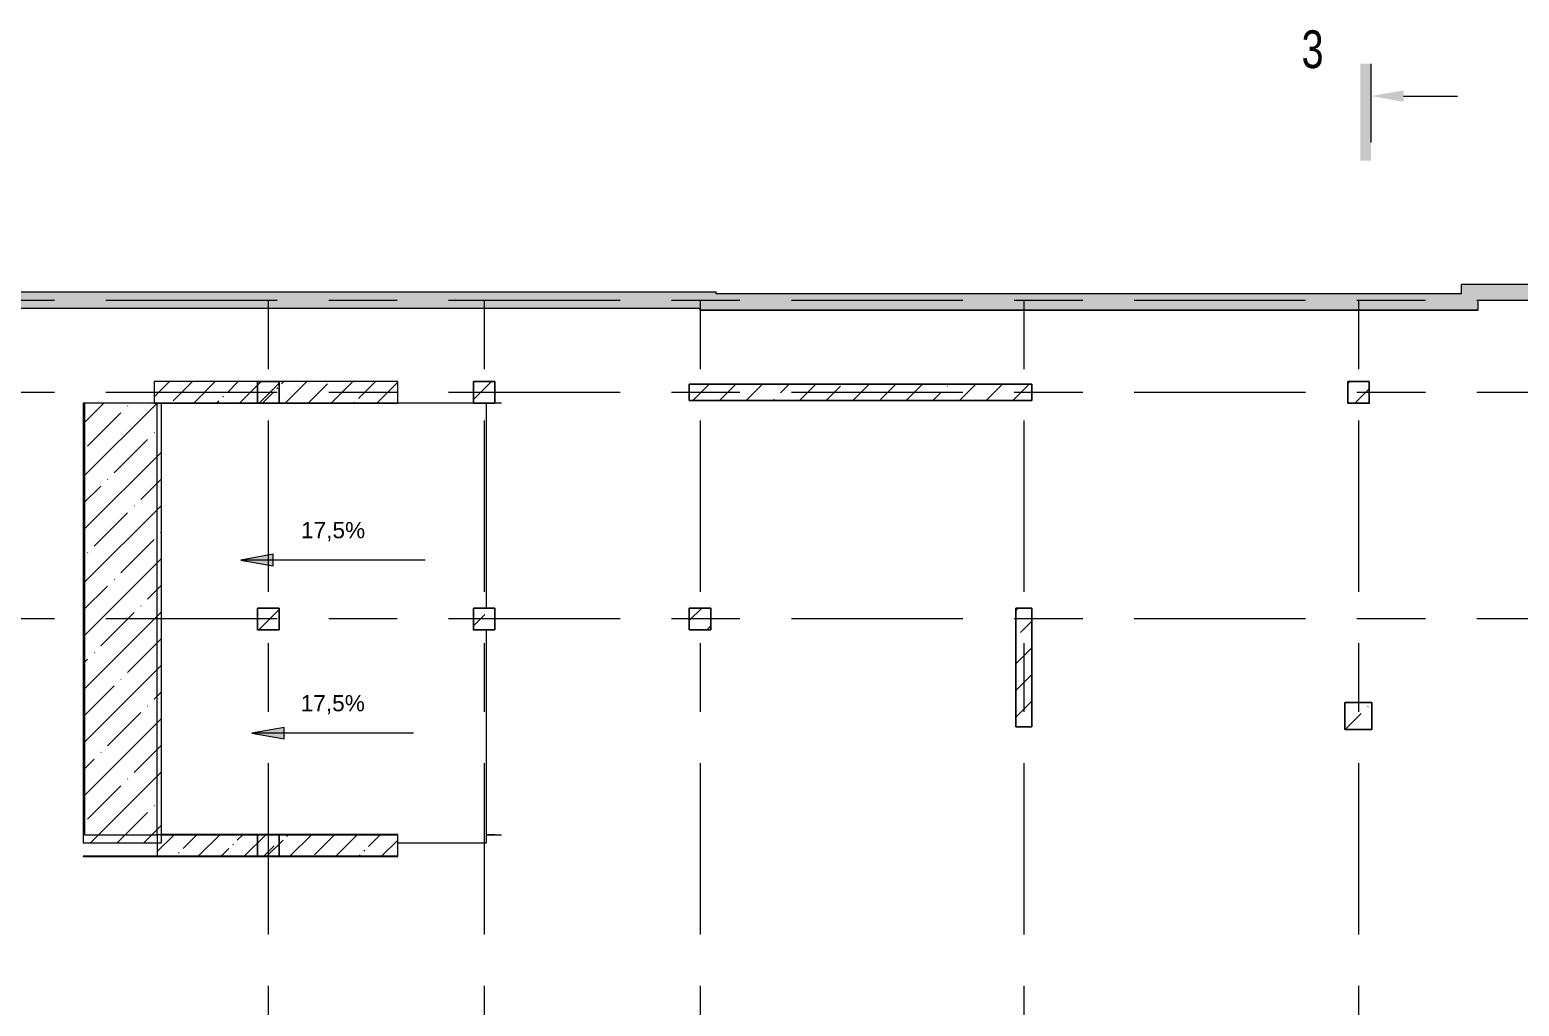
# Model space of a CAD drawing. Header units: millimetres. Extents: x 48966 to 155647, y -43515 to 30475.
# Drawn here: x 73513 to 101110, y 12339 to 30437 of the extents above; entities that cross this region are included whole.
import ezdxf

# ---------------------------------------------------------------- set-up
doc = ezdxf.new("R2010")
doc.units = ezdxf.units.MM
doc.linetypes.add('Осевые', pattern=[6350, 1270, -952.5, 3175, -952.5])
for name, color, linetype, lineweight in [('Колонны', 7, 'Continuous', 9), ('Колонны-1', 7, 'Continuous', 25), ('Оси-2', 7, 'Осевые', 9), ('Перекрытия', 7, 'Continuous', 9), ('Перекрытия-1', 7, 'Continuous', 18), ('Разрезы', 7, 'Continuous', 9), ('Стены', 7, 'Continuous', 9), ('Стены-1', 7, 'Continuous', 18), ('Уклоны в точках', 7, 'Continuous', 9), ('Фундамент несущей конструкции', 7, 'Continuous', 9), ('Фундамент несущей конструкции-1', 7, 'Continuous', 18), ('Штриховка разреза', 7, 'Continuous', 9)]:
    doc.layers.add(name, color=color, linetype=linetype, lineweight=lineweight)
doc.styles.add('Arial_1', font='arial.ttf', dxfattribs={"width": 0.75, "height": 700})
doc.styles.add('Arial_2', font='arial.ttf', dxfattribs={"height": 300})
pattern_1 = [(45, (0, 0), (-493.914, 493.914), []), (45, (493.9, 0), (-493.914, 493.914), [873.125, -174.625, 6.706, -167.919])]
pattern_2 = [(45, (0, 0), (-424.264, 424.264), [600, -100, 20, -100]), (45, (0, 424), (-424.264, 424.264), [])]

# ---------------------------------------------------------------- blocks, each defined once
blk = doc.blocks.new('Колона монолитная25 - Колона монолитная-460767-План -1-го этажа на отм_ -10_350')
at = {"layer": 'Колонны'}
h = blk.add_hatch(dxfattribs=at)
h.set_pattern_fill('FP_1', color=256, style=0, pattern_type=2)
h.set_pattern_definition(pattern_1)
h.paths.add_polyline_path([(77732, 15117), (78132, 15117), (78132, 15517), (77732, 15517)], flags=0)
at = {"layer": 'Колонны-1'}
for p, q in [((78132, 15517), (77732, 15517)), ((77732, 15517), (77732, 15117)), ((78132, 15117), (78132, 15517)), ((77732, 15117), (78132, 15117))]:
    blk.add_line(p, q, dxfattribs=at)
blk = doc.blocks.new('Стена наружная на отм_-10_450 - Стена наружная на отм_-10_450-507337-План -1-го этажа на отм_ -10_350')
at = {"layer": 'Фундамент несущей конструкции'}
h = blk.add_hatch(dxfattribs=at)
h.set_pattern_fill('FP_1', color=256, style=0, pattern_type=2)
h.set_pattern_definition(pattern_1)
h.paths.add_polyline_path([(150600, -31683), (149464, -28563), (149310, -28563), (139787, -2397), (139923, -2348), (136399, 7336), (136262, 7286), (133987, 13537), (133818, 13982), (133638, 14423), (133445, 14859), (133241, 15289), (133026, 15714), (132799, 16134), (132561, 16546), (132312, 16953), (132053, 17352), (131783, 17745), (131502, 18130), (131211, 18508), (131318, 18614), (131029, 18984), (130730, 19346), (130422, 19700), (130105, 20047), (129780, 20385), (129445, 20714), (129103, 21035), (128752, 21347), (128385, 21656), (128026, 21943), (127652, 22227), (127271, 22501), (126883, 22765), (126488, 23019), (126087, 23262), (125680, 23496), (125267, 23718), (124848, 23930), (124423, 24131), (123994, 24321), (123560, 24500), (123122, 24668), (122679, 24824), (122233, 24969), (121782, 25102), (121329, 25223), (120873, 25333), (120569, 25417), (120532, 25230), (120097, 25310), (119661, 25379), (119223, 25438), (118784, 25486), (118344, 25524), (117903, 25551), (117461, 25567), (117020, 25572), (109837, 25572), (109837, 25717), (100042, 25717), (100042, 25542), (86232, 25542), (86232, 25572), (61832, 25572), (61588, 25566), (61345, 25547), (61103, 25515), (60864, 25470), (60627, 25414), (60393, 25344), (60134, 25251), (59938, 25170), (59718, 25065), (59504, 24948), (59296, 24821), (59095, 24683), (58902, 24535), (58717, 24376), (58540, 24209), (58372, 24032), (58214, 23847), (58066, 23653), (57928, 23452), (57793, 23232), (57667, 22994), (57579, 22810), (57486, 22585), (57404, 22356), (57335, 22122), (57272, 21849), (57234, 21645), (57202, 21404), (57183, 21157), (57177, 20917), (57177, 20357), (57032, 20357), (57032, 15267), (57177, 15267), (57177, 13317), (57132, 13317), (57132, 5867), (57032, 5867), (57032, 2617), (57242, 2617), (57242, -43), (57032, -43), (57032, -2533), (57177, -2533), (57177, -21043), (57051, -21043), (57026, -21292), (57014, -21542), (57014, -21793), (57027, -22043), (57053, -22292), (57091, -22540), (57141, -22785), (57204, -23028), (57278, -23267), (57365, -23502), (57463, -23732), (57573, -23957), (57694, -24176), (57826, -24389), (57969, -24595), (58122, -24794), (58284, -24985), (58489, -25199), (58637, -25340), (58826, -25504), (59023, -25659), (59228, -25803), (59440, -25936), (59658, -26059), (59882, -26171), (59978, -25988), (74463, -30779), (74857, -30903), (75253, -31017), (75653, -31119), (76055, -31210), (76460, -31291), (76866, -31360), (77275, -31418), (77684, -31465), (78095, -31501), (78481, -31521), (78867, -31534), (79253, -31538), (91782, -31538), (91782, -31683), (108582, -31683), (108582, -31508), (142782, -31508), (142782, -31683), (148121, -31683)], flags=0)
h.paths.add_polyline_path([(146476, -31383), (143082, -31383), (143082, -31208), (108282, -31208), (108282, -31383), (92082, -31383), (92082, -31238), (79047, -31236), (78951, -31235), (78649, -31228), (78657, -31154), (77594, -31083), (77586, -31153), (77201, -31106), (76817, -31049), (76435, -30981), (76055, -30904), (75676, -30816), (75301, -30719), (74928, -30611), (74558, -30494), (59829, -25623), (59753, -25770), (59548, -25651), (59350, -25523), (59158, -25385), (58974, -25237), (58797, -25080), (58628, -24914), (58468, -24740), (58317, -24558), (58175, -24369), (58043, -24172), (57922, -23970), (57810, -23761), (57709, -23547), (57620, -23328), (57539, -23098), (57474, -22879), (57418, -22649), (57372, -22406), (57341, -22182), (57321, -21947), (57313, -21710), (57316, -21474), (57332, -21238), (57477, -21238), (57477, -2233), (57332, -2233), (57332, -343), (57542, -343), (57542, 2917), (57332, 2917), (57332, 13017), (57477, 13017), (57477, 15567), (57332, 15567), (57332, 20057), (57477, 20057), (57477, 20917), (57484, 21157), (57500, 21372), (57530, 21598), (57578, 21849), (57625, 22044), (57690, 22263), (57766, 22478), (57853, 22688), (57951, 22894), (58078, 23124), (58179, 23289), (58308, 23477), (58447, 23658), (58595, 23831), (58752, 23997), (58918, 24154), (59091, 24302), (59272, 24440), (59460, 24570), (59654, 24689), (59854, 24797), (60060, 24896), (60271, 24983), (60486, 25059), (60704, 25124), (60956, 25182), (61150, 25219), (61376, 25248), (61604, 25266), (61832, 25272), (85932, 25272), (85932, 25242), (100342, 25242), (100342, 25417), (109537, 25417), (109537, 25272), (117025, 25272), (117348, 25286), (117672, 25291), (117996, 25287), (118319, 25274), (118762, 25241), (118862, 25231), (119172, 25195), (119482, 25151), (119790, 25098), (120162, 25022), (120481, 24948), (120457, 24854), (120622, 24820), (121081, 24719), (121538, 24606), (121992, 24481), (122442, 24344), (122889, 24195), (123332, 24035), (123770, 23864), (124204, 23681), (124633, 23487), (125096, 23262), (125475, 23067), (125888, 22840), (126294, 22603), (126741, 22326), (127088, 22098), (127475, 21830), (127855, 21552), (128228, 21264), (128593, 20967), (128950, 20661), (129300, 20345), (129640, 20020), (130030, 19627), (130296, 19345), (130611, 18995), (130917, 18637), (130809, 18529), (131091, 18175), (131364, 17813), (131674, 17374), (131880, 17069), (132124, 16688), (132358, 16300), (132582, 15906), (132796, 15506), (132999, 15102), (133192, 14692), (133374, 14277), (133545, 13858), (133705, 13434), (136083, 6901), (136219, 6951), (139538, -2169), (139402, -2218), (149100, -28863), (149254, -28863), (150172, -31383), (148121, -31383)], flags=0)
at = {"layer": 'Фундамент несущей конструкции-1'}
for p, q in [((109837, 25717), (100042, 25717)), ((100042, 25542), (100042, 25717)), ((86232, 25572), (61832, 25572)), ((86232, 25542), (86232, 25572)), ((100042, 25542), (86232, 25542)), ((109537, 25417), (100342, 25417)), ((100342, 25417), (100342, 25242)), ((85932, 25272), (61832, 25272)), ((85932, 25242), (85932, 25272)), ((100342, 25242), (85932, 25242))]:
    blk.add_line(p, q, dxfattribs=at)
blk = doc.blocks.new('Колона монолитная109 - Колона монолитная-525909-План -1-го этажа на отм_ -10_350')
at = {"layer": 'Колонны'}
h = blk.add_hatch(dxfattribs=at)
h.set_pattern_fill('FP_20', color=256, style=0, pattern_type=2)
h.set_pattern_definition([(45, (4901.1, -43169.1), (-493.914, 493.914), []), (45, (5395, -43169.1), (-493.914, 493.914), [873.125, -174.625, 6.706, -167.919])])
h.paths.add_polyline_path([(83033, -23852), (83033, -23452), (82633, -23452), (82633, -23852)], flags=0)
at = {"layer": 'Колонны-1'}
for p, q in [((83033, -23452), (82633, -23452)), ((82633, -23452), (82633, -23852)), ((83033, -23852), (83033, -23452)), ((82633, -23852), (83033, -23852))]:
    blk.add_line(p, q, dxfattribs=at)
blk = doc.blocks.new('Колона монолитная110 - Колона монолитная-525921-План -1-го этажа на отм_ -10_350')
at = {"layer": 'Колонны'}
h = blk.add_hatch(dxfattribs=at)
h.set_pattern_fill('FP_21', color=256, style=0, pattern_type=2)
h.set_pattern_definition([(45, (4901.1, -47369.1), (-493.914, 493.914), []), (45, (5395, -47369.1), (-493.914, 493.914), [873.125, -174.625, 6.706, -167.919])])
h.paths.add_polyline_path([(83033, -23852), (83033, -23452), (82633, -23452), (82633, -23852)], flags=0)
at = {"layer": 'Колонны-1'}
for p, q in [((83033, -23452), (82633, -23452)), ((82633, -23452), (82633, -23852)), ((83033, -23852), (83033, -23452)), ((82633, -23852), (83033, -23852))]:
    blk.add_line(p, q, dxfattribs=at)
blk = doc.blocks.new('Колона монолитная112 - Колона монолитная-525945-План -1-го этажа на отм_ -10_350')
at = {"layer": 'Колонны'}
h = blk.add_hatch(dxfattribs=at)
h.set_pattern_fill('FP_23', color=256, style=0, pattern_type=2)
h.set_pattern_definition([(45, (901.1, -47369.1), (-493.914, 493.914), []), (45, (1395, -47369.1), (-493.914, 493.914), [873.125, -174.625, 6.706, -167.919])])
h.paths.add_polyline_path([(83033, -23852), (83033, -23452), (82633, -23452), (82633, -23852)], flags=0)
at = {"layer": 'Колонны-1'}
for p, q in [((83033, -23452), (82633, -23452)), ((82633, -23452), (82633, -23852)), ((83033, -23852), (83033, -23452)), ((82633, -23852), (83033, -23852))]:
    blk.add_line(p, q, dxfattribs=at)
blk = doc.blocks.new('Колона монолитная113 - Колона монолитная-525957-План -1-го этажа на отм_ -10_350')
at = {"layer": 'Колонны'}
h = blk.add_hatch(dxfattribs=at)
h.set_pattern_fill('FP_24', color=256, style=0, pattern_type=2)
h.set_pattern_definition([(45, (-4000, -29300), (-493.914, 493.914), []), (45, (-3506.1, -29300), (-493.914, 493.914), [873.125, -174.625, 6.706, -167.919])])
h.paths.add_polyline_path([(77732, -9983), (78132, -9983), (78132, -9583), (77732, -9583)], flags=0)
at = {"layer": 'Колонны-1'}
for p, q in [((78132, -9583), (77732, -9583)), ((77732, -9583), (77732, -9983)), ((78132, -9983), (78132, -9583)), ((77732, -9983), (78132, -9983))]:
    blk.add_line(p, q, dxfattribs=at)
blk = doc.blocks.new('Колона монолитная114 - Колона монолитная-525969-План -1-го этажа на отм_ -10_350')
at = {"layer": 'Колонны'}
h = blk.add_hatch(dxfattribs=at)
h.set_pattern_fill('FP_25', color=256, style=0, pattern_type=2)
h.set_pattern_definition([(45, (-8000, -29300), (-493.914, 493.914), []), (45, (-7506.1, -29300), (-493.914, 493.914), [873.125, -174.625, 6.706, -167.919])])
h.paths.add_polyline_path([(77732, -9983), (78132, -9983), (78132, -9583), (77732, -9583)], flags=0)
at = {"layer": 'Колонны-1'}
for p, q in [((78132, -9583), (77732, -9583)), ((77732, -9583), (77732, -9983)), ((78132, -9983), (78132, -9583)), ((77732, -9983), (78132, -9983))]:
    blk.add_line(p, q, dxfattribs=at)
blk = doc.blocks.new('Колона монолитная115 - Колона монолитная-525981-План -1-го этажа на отм_ -10_350')
at = {"layer": 'Колонны'}
h = blk.add_hatch(dxfattribs=at)
h.set_pattern_fill('FP_26', color=256, style=0, pattern_type=2)
h.set_pattern_definition([(45, (-15298.9, -47369.1), (-493.914, 493.914), []), (45, (-14805, -47369.1), (-493.914, 493.914), [873.125, -174.625, 6.706, -167.919])])
h.paths.add_polyline_path([(83033, -23852), (83033, -23452), (82633, -23452), (82633, -23852)], flags=0)
at = {"layer": 'Колонны-1'}
for p, q in [((83033, -23452), (82633, -23452)), ((82633, -23452), (82633, -23852)), ((83033, -23852), (83033, -23452)), ((82633, -23852), (83033, -23852))]:
    blk.add_line(p, q, dxfattribs=at)
blk = doc.blocks.new('Колона монолитная116 - Колона монолитная-525993-План -1-го этажа на отм_ -10_350')
at = {"layer": 'Колонны'}
h = blk.add_hatch(dxfattribs=at)
h.set_pattern_fill('FP_27', color=256, style=0, pattern_type=2)
h.set_pattern_definition([(45, (-19370.3, -41011.2), (-493.914, 493.914), []), (45, (-18876.4, -41011.2), (-493.914, 493.914), [873.125, -174.625, 6.706, -167.919])])
h.paths.add_polyline_path([(78511, -23544), (79011, -23544), (79011, -23044), (78511, -23044)], flags=0)
at = {"layer": 'Колонны-1'}
for p, q in [((79011, -23044), (78511, -23044)), ((78511, -23044), (78511, -23544)), ((79011, -23544), (79011, -23044)), ((78511, -23544), (79011, -23544))]:
    blk.add_line(p, q, dxfattribs=at)
blk = doc.blocks.new('Стена внутренняя28 - Стена внутренняя-526016-План -1-го этажа на отм_ -10_350')
at = {"layer": 'Штриховка разреза'}
h = blk.add_hatch(dxfattribs=at)
h.set_pattern_fill('FP_1', color=256, style=0, pattern_type=2)
h.set_pattern_definition(pattern_1)
h.paths.add_polyline_path([(92082, 17517), (92082, 19717), (91782, 19717), (91782, 17517)], flags=0)
h.paths.add_polyline_path([(92082, 23567), (92082, 23867), (85732, 23867), (85732, 23567), (88914, 23567)], flags=0)
at = {"layer": 'Стены-1'}
for p, q in [((85732, 23867), (85732, 23567)), ((92082, 23867), (85732, 23867)), ((92082, 23567), (92082, 23867)), ((85732, 23567), (92082, 23567)), ((91782, 19717), (91782, 17517)), ((92082, 19717), (91782, 19717)), ((92082, 17517), (92082, 19717)), ((91782, 17517), (92082, 17517))]:
    blk.add_line(p, q, dxfattribs=at)
blk = doc.blocks.new('Наклонное перекрытие - Наклонное перекрытие-732754-План -1-го этажа на отм_ -10_350')
at = {"layer": 'Штриховка разреза'}
h = blk.add_hatch(dxfattribs=at)
h.set_pattern_fill('FP_1', color=256, style=0, pattern_type=2)
h.set_pattern_definition(pattern_1)
h.paths.add_polyline_path([(74503, 15367), (75953, 15367), (75953, 23517), (74503, 23517), (74503, 18391)], flags=0)
at = {"layer": 'Перекрытия'}
for p, q in [((81975, 23517), (75953, 23517)), ((81975, 19717), (81975, 23517)), ((81975, 15367), (81975, 19317)), ((80332, 15367), (81975, 15367))]:
    blk.add_line(p, q, dxfattribs=at)
at = {"layer": 'Перекрытия-1'}
for p, q in [((75953, 23517), (74503, 23517)), ((74503, 23517), (74503, 15367)), ((75953, 15367), (75953, 23517)), ((74503, 15367), (75953, 15367))]:
    blk.add_line(p, q, dxfattribs=at)
blk = doc.blocks.new('Разрез - Номер спереди-234828-План -1-го этажа на отм_ -10_350')
at = {"layer": 'Разрезы'}
for points in [[(0, 0), (0, 1), (9, 1), (9, 0)], [(2.47, -3), (3, 0), (3.53, -3)]]:
    blk.add_hatch(color=256, dxfattribs=at).paths.add_polyline_path(points, flags=0)
blk.add_line((3, -3), (3, -8), dxfattribs=at)

msp = doc.modelspace()

# ---------------------------------------------------------------- hatches: boundary and pattern name
at = {"layer": 'Уклоны в точках'}
for points in [[(77425.2, 20609.3), (78025.2, 20503.5), (78025.2, 20715.1)], [(77625.2, 17401.8), (78225.2, 17296), (78225.2, 17507.6)]]:
    msp.add_hatch(color=256, dxfattribs=at).paths.add_polyline_path(points, flags=0)
at = {"layer": 'Штриховка разреза'}
h = msp.add_hatch(dxfattribs=at)
h.set_pattern_fill('FP_61', color=256, style=0, pattern_type=2)
h.set_pattern_definition(pattern_2)
h.paths.add_polyline_path([(80331.6, 23517.1), (80331.6, 23917.1), (75816.4, 23917.1), (75816.4, 23517.1)], flags=0)
h = msp.add_hatch(dxfattribs=at)
h.set_pattern_fill('FP_61', color=256, style=0, pattern_type=2)
h.set_pattern_definition(pattern_2)
h.paths.add_polyline_path([(80331.6, 15117.1), (80331.6, 15517.1), (75876.4, 15517.1), (75876.4, 15117.1)], flags=0)

# ---------------------------------------------------------------- linework, layer by layer
at = {"layer": 'Оси-2'}
for p, q in [((150171.6, 25417.1), (50565.6, 25417.1)), ((77931.6, 25417.1), (77931.6, -41737.8)), ((81931.6, 25417.1), (81931.6, -41737.8)), ((85931.6, 25417.1), (85931.6, -41737.8)), ((91931.6, 25417.1), (91931.6, -41737.8)), ((98131.6, 25417.1), (98131.6, -41737.8)), ((150171.6, 23717.1), (50565.6, 23717.1)), ((150171.6, 19517.1), (50565.6, 19517.1))]:
    msp.add_line(p, q, dxfattribs=at)
at = {"layer": 'Перекрытия'}
for p, q in [((104481.6, 25717.1), (100341.6, 25717.1)), ((100341.6, 25417.1), (100341.6, 25242.1)), ((104181.6, 25417.1), (100341.6, 25417.1)), ((100341.6, 25417.1), (100341.6, 25242.1)), ((85931.6, 25272.1), (63631.6, 25272.1)), ((85931.6, 25242.1), (85931.6, 25272.1)), ((100341.6, 25242.1), (85931.6, 25242.1)), ((81731.6, 23917.1), (82131.6, 23917.1)), ((81731.6, 23517.1), (81731.6, 23917.1)), ((82131.6, 23917.1), (82131.6, 23517.1)), ((85731.6, 23567.1), (85731.6, 23867.1)), ((85731.6, 23867.1), (92081.6, 23867.1)), ((92081.6, 23867.1), (92081.6, 23567.1)), ((97931.6, 23517.1), (97931.6, 23917.1)), ((97931.6, 23917.1), (98331.6, 23917.1)), ((98331.6, 23917.1), (98331.6, 23517.1)), ((82250.5, 23517.1), (75876.4, 23517.1)), ((81974.7, 23517.1), (81731.6, 23517.1)), ((92081.6, 23567.1), (85731.6, 23567.1)), ((98331.6, 23517.1), (97931.6, 23517.1)), ((85731.6, 19317.1), (85731.6, 19717.1)), ((85731.6, 19717.1), (86131.6, 19717.1)), ((86131.6, 19717.1), (86131.6, 19317.1)), ((91781.6, 17517.1), (91781.6, 19717.1)), ((91781.6, 19717.1), (92081.6, 19717.1)), ((92081.6, 19717.1), (92081.6, 17517.1)), ((86131.6, 19317.1), (85731.6, 19317.1)), ((97881.6, 17467.1), (97881.6, 17967.1)), ((97881.6, 17967.1), (98381.6, 17967.1)), ((98381.6, 17967.1), (98381.6, 17467.1)), ((92081.6, 17517.1), (91781.6, 17517.1)), ((98381.6, 17467.1), (97881.6, 17467.1)), ((81974.7, 15517.1), (82250.5, 15517.1)), ((82131.6, 15517.1), (81974.7, 15517.1))]:
    msp.add_line(p, q, dxfattribs=at)
at = {"layer": 'Перекрытия-1'}
for p, q in [((74525.2, 23517.1), (74525.2, 15517.1)), ((75876.4, 23517.1), (74525.2, 23517.1)), ((75876.4, 15517.1), (75876.4, 23517.1)), ((74525.2, 15517.1), (75876.4, 15517.1))]:
    msp.add_line(p, q, dxfattribs=at)
at = {"layer": 'Разрезы'}
msp.add_line((98366.8, 28348.3), (98366.8, 29808.5), dxfattribs=at)
at = {"layer": 'Стены'}
msp.add_line((74817.1, 15117.1), (74817.1, 15115.1), dxfattribs=at)
at = {"layer": 'Стены-1'}
for p, q in [((100341.6, 25242.1), (85931.6, 25242.1)), ((85931.6, 25240.1), (100341.6, 25240.1)), ((80331.6, 23917.1), (75816.4, 23917.1)), ((75816.4, 23917.1), (75816.4, 23517.1)), ((80331.6, 23517.1), (80331.6, 23917.1)), ((97929.6, 23917.1), (97929.6, 23517.1)), ((97931.6, 23517.1), (97931.6, 23917.1)), ((98331.6, 23917.1), (98331.6, 23517.1)), ((98333.6, 23515.1), (98333.6, 23917.1)), ((75816.4, 23517.1), (80331.6, 23517.1)), ((98331.6, 23515.1), (98333.6, 23515.1)), ((81729.6, 19317.1), (81729.6, 19315.1)), ((81729.6, 19315.1), (82131.6, 19315.1)), ((82131.6, 19317.1), (81731.6, 19317.1)), ((80331.6, 15517.1), (75876.4, 15517.1)), ((75876.4, 15517.1), (75876.4, 15117.1)), ((80331.6, 15519.1), (75953.3, 15519.1)), ((75953.3, 15519.1), (75953.3, 15517.1)), ((75953.3, 15517.1), (80331.6, 15517.1)), ((80331.6, 15517.1), (80331.6, 15519.1)), ((80331.6, 15117.1), (80331.6, 15517.1)), ((80331.6, 15117.1), (74502.8, 15117.1)), ((74502.8, 15117.1), (74502.8, 15115.1)), ((74502.8, 15115.1), (80331.6, 15115.1)), ((75876.4, 15117.1), (80331.6, 15117.1)), ((80331.6, 15115.1), (80331.6, 15117.1))]:
    msp.add_line(p, q, dxfattribs=at)
at = {"layer": 'Уклоны в точках'}
for p, q in [((78025.2, 20715.1), (77425.2, 20609.3)), ((78025.2, 20503.5), (78025.2, 20715.1)), ((77425.2, 20609.3), (78025.2, 20503.5)), ((80836.5, 20609.3), (77425.2, 20609.3)), ((78225.2, 17507.6), (77625.2, 17401.8)), ((77625.2, 17401.8), (78225.2, 17296)), ((80625.2, 17401.8), (77625.2, 17401.8)), ((78225.2, 17296), (78225.2, 17507.6))]:
    msp.add_line(p, q, dxfattribs=at)

# ---------------------------------------------------------------- block references
at = {"layer": 'Колонны'}
for name, p in [('Колона монолитная110 - Колона монолитная-525921-План -1-го этажа на отм_ -10_350', (-4901.1, 47369.1)), ('Колона монолитная112 - Колона монолитная-525945-План -1-го этажа на отм_ -10_350', (-901.1, 47369.1)), ('Колона монолитная115 - Колона монолитная-525981-План -1-го этажа на отм_ -10_350', (15298.9, 47369.1)), ('Колона монолитная109 - Колона монолитная-525909-План -1-го этажа на отм_ -10_350', (-4901.1, 43169.1)), ('Колона монолитная113 - Колона монолитная-525957-План -1-го этажа на отм_ -10_350', (4000, 29300)), ('Колона монолитная114 - Колона монолитная-525969-План -1-го этажа на отм_ -10_350', (8000, 29300)), ('Колона монолитная116 - Колона монолитная-525993-План -1-го этажа на отм_ -10_350', (19370.3, 41011.2)), ('Колона монолитная25 - Колона монолитная-460767-План -1-го этажа на отм_ -10_350', (0, 0))]:
    msp.add_blockref(name, p, dxfattribs=at)
at = {"layer": 'Перекрытия'}
msp.add_blockref('Наклонное перекрытие - Наклонное перекрытие-732754-План -1-го этажа на отм_ -10_350', (0, 0), dxfattribs=at)
at = {"layer": 'Разрезы', "extrusion": (0, 0, -1), "xscale": 199.9999999999999, "yscale": 199.9999999999999, "zscale": 199.9999999999999, "rotation": 270.0000000000002}
msp.add_blockref('Разрез - Номер спереди-234828-План -1-го этажа на отм_ -10_350', (-98366.8, 29808.5), dxfattribs=at)
at = {"layer": 'Стены'}
msp.add_blockref('Стена внутренняя28 - Стена внутренняя-526016-План -1-го этажа на отм_ -10_350', (0, 0), dxfattribs=at)
at = {"layer": 'Фундамент несущей конструкции'}
msp.add_blockref('Стена наружная на отм_-10_450 - Стена наружная на отм_-10_450-507337-План -1-го этажа на отм_ -10_350', (0, 0), dxfattribs=at)

# ---------------------------------------------------------------- texts
at = {"layer": 'Разрезы', "insert": (97077.6, 30426.7), "char_height": 700, "width": 505.063, "attachment_point": 1, "style": 'Arial_1'}
msp.add_mtext('\\fArial|b0|i0|c204|p34|;\\W.75;3', dxfattribs=at)

# ---------------------------------------------------------------- next in the draw order: texts
at = {"layer": 'Уклоны в точках', "char_height": 300, "width": 1421.39, "attachment_point": 1, "line_spacing_factor": 0.941778, "style": 'Arial_2', "bg_fill": 3, "box_fill_scale": 1.25, "bg_fill_color": 256, "bg_fill_true_color": 13158600, "bg_fill_transparency": 0}
for insert in [(78538.6, 21312.9), (78532.9, 18105.4)]:
    msp.add_mtext('17,5%', dxfattribs=dict(at, insert=insert))

doc.saveas('drawing.dxf')
